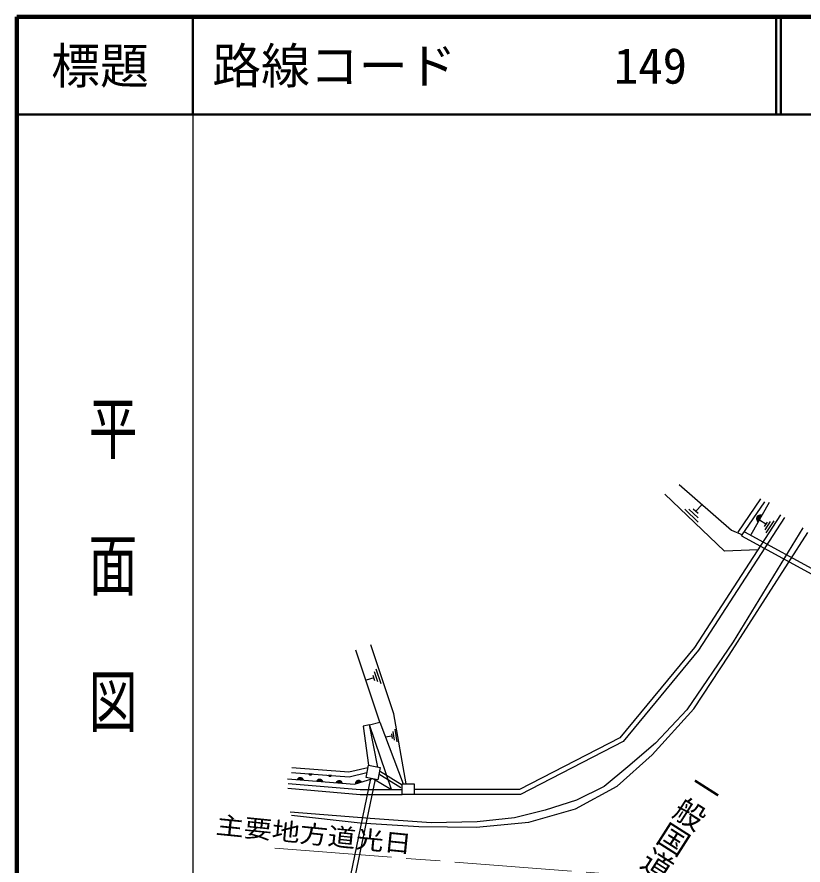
# Model space of a CAD drawing. Units: millimetres, scale not verified. Extents: x 40000 to 680000, y 20000 to 380000.
# Drawn here: x 40000 to 120510, y 293137 to 380000 of the extents above; entities that cross this region are included whole.
import ezdxf
from ezdxf.enums import TextEntityAlignment as Align

# ---------------------------------------------------------------- set-up
doc = ezdxf.new("R2010")
doc.units = ezdxf.units.MM
doc.header["$LTSCALE"] = 1000
doc.linetypes.add('CHAIN', pattern=[18.5, 12, -1.5, 3.5, -1.5])
for name, color, linetype, lineweight in [('M-BGD', 7, 'Continuous', 25), ('M-BMK', 2, 'CHAIN', 13), ('M-TTL', 2, 'Continuous', 140), ('M-TTL-BAND', 7, 'Continuous', 25), ('M-TTL-LINE', 7, 'Continuous', 50)]:
    doc.layers.add(name, color=color, linetype=linetype, lineweight=lineweight)
doc.layers.add('M-TTL-TXT', color=7, linetype='Continuous')
doc.styles.add('@ＭＳ ゴシック', font='')
doc.styles.add('ＭＳ ゴシック', font='')
doc.styles.get('@ＭＳ ゴシック').set_extended_font_data('@MS Gothic')
doc.styles.get('ＭＳ ゴシック').set_extended_font_data('MS Gothic')

msp = doc.modelspace()

# ---------------------------------------------------------------- linework, layer by layer
at = {"layer": 'M-BGD'}
for p, q in [((107825, 332124), (113199, 327426)), ((112469, 325287), (106364, 331132)), ((113881, 327237), (116178, 330629)), ((114220, 326845), (116592, 330348)), ((115182, 327009), (117061, 330296)), ((109772, 328268), (108400, 329582)), ((108829, 329592), (109763, 328698)), ((109753, 329128), (109259, 329601)), ((109506, 329364), (110190, 330078)), ((118196, 328995), (109403, 315425)), ((118616, 328724), (109807, 315128)), ((115779, 328664), (115798, 328764)), ((115781, 328571), (115779, 328664)), ((115810, 328462), (115781, 328571)), ((115793, 328656), (115951, 328934)), ((116033, 328980), (115794, 328563)), ((115798, 328764), (115862, 328875)), ((115856, 328380), (115810, 328462)), ((115812, 328498), (116098, 328998)), ((116164, 329016), (115830, 328432)), ((115923, 328305), (115856, 328380)), ((115862, 328875), (115937, 328942)), ((115864, 328394), (116213, 329006)), ((116263, 328996), (115898, 328357)), ((116320, 329000), (115923, 328305)), ((115937, 328942), (116019, 328988)), ((116019, 328988), (116128, 329017)), ((116691, 328037), (116037, 328461)), ((116128, 329017), (116221, 329019)), ((116221, 329019), (116320, 329000)), ((117502, 328405), (116686, 327146)), ((120505, 327687), (113348, 315998)), ((116838, 328263), (116545, 327810)), ((116616, 327478), (117170, 328334)), ((112943, 314645), (121008, 327183)), ((113199, 327426), (114295, 326957)), ((114220, 326845), (132983, 316593)), ((114501, 327261), (133222, 317032)), ((115877, 325417), (112469, 325287)), ((78614, 308641), (76243, 315678)), ((109403, 315425), (101761, 306180)), ((113348, 315998), (108610, 309045)), ((77154, 307761), (74710, 315145)), ((109807, 315128), (102081, 305782)), ((109330, 309134), (112943, 314645)), ((76957, 311892), (76610, 312923)), ((76770, 313247), (77281, 311731)), ((76541, 312326), (75752, 312060)), ((76449, 312598), (76633, 312053)), ((79858, 301465), (78614, 308641)), ((105072, 304426), (109330, 309134)), ((108610, 309045), (105385, 305619)), ((76096, 307505), (75451, 307373)), ((76096, 307505), (77154, 307761)), ((78358, 300878), (76096, 307505)), ((76965, 303171), (76096, 307505)), ((77154, 307761), (79566, 301465)), ((75451, 307373), (75991, 303358)), ((78674, 305941), (78523, 306812)), ((78693, 307052), (78915, 305772)), ((78394, 306341), (77728, 306225)), ((78354, 306572), (78434, 306110)), ((101761, 306180), (91455, 300876)), ((102081, 305782), (91576, 300376)), ((105385, 305619), (102563, 303201)), ((101460, 301202), (105072, 304426)), ((75750, 302102), (75991, 303358)), ((75991, 303358), (77205, 303125)), ((102563, 303201), (100144, 301186)), ((68101, 302628), (74016, 302184)), ((68138, 303127), (73978, 302688)), ((69928, 302455), (69918, 302491)), ((69918, 302491), (70218, 302469)), ((69943, 302423), (69928, 302455)), ((70204, 302446), (69929, 302467)), ((69939, 302442), (70190, 302423)), ((69971, 302391), (69943, 302423)), ((70170, 302400), (69955, 302416)), ((70000, 302371), (69971, 302391)), ((69977, 302391), (70145, 302378)), ((70035, 302356), (70000, 302371)), ((70107, 302363), (70012, 302370)), ((70083, 302353), (70035, 302356)), ((70119, 302362), (70083, 302353)), ((70151, 302378), (70119, 302362)), ((70183, 302405), (70151, 302378)), ((70203, 302434), (70183, 302405)), ((70218, 302469), (70203, 302434)), ((71922, 302305), (71913, 302342)), ((71913, 302342), (72212, 302319)), ((71938, 302273), (71922, 302305)), ((72198, 302296), (71923, 302317)), ((71933, 302292), (72184, 302273)), ((72197, 302284), (72177, 302256)), ((72212, 302319), (72197, 302284)), ((73978, 302688), (75949, 303142)), ((74016, 302184), (75846, 302606)), ((77205, 303125), (76965, 301870)), ((79302, 301047), (77076, 302451)), ((79462, 301301), (77137, 302767)), ((67700, 301959), (74562, 301410)), ((67768, 301495), (75164, 300878)), ((68719, 301877), (68749, 301947)), ((69317, 301829), (68719, 301877)), ((69296, 301867), (68746, 301911)), ((68749, 301947), (68789, 302004)), ((68761, 301946), (69287, 301904)), ((69278, 301941), (68776, 301981)), ((68789, 302004), (68854, 302059)), ((68814, 302014), (69245, 301980)), ((69212, 302018), (68853, 302047)), ((68854, 302059), (68917, 302090)), ((68916, 302078), (69155, 302059)), ((68917, 302090), (68990, 302108)), ((68990, 302108), (69086, 302101)), ((69086, 302101), (69156, 302071)), ((69156, 302071), (69213, 302030)), ((69213, 302030), (69268, 301966)), ((69268, 301966), (69299, 301903)), ((69299, 301903), (69317, 301829)), ((70713, 301718), (70742, 301788)), ((71311, 301670), (70713, 301718)), ((71290, 301708), (70740, 301752)), ((70742, 301788), (70783, 301845)), ((70754, 301787), (71281, 301745)), ((71272, 301782), (70769, 301822)), ((70783, 301845), (70848, 301900)), ((70808, 301855), (71239, 301820)), ((71206, 301859), (70847, 301888)), ((70848, 301900), (70910, 301931)), ((70909, 301919), (71149, 301900)), ((70910, 301931), (70984, 301949)), ((70984, 301949), (71080, 301941)), ((71080, 301941), (71150, 301912)), ((71150, 301912), (71206, 301871)), ((71206, 301871), (71262, 301806)), ((71262, 301806), (71293, 301744)), ((71293, 301744), (71311, 301670)), ((71965, 302241), (71938, 302273)), ((72165, 302250), (71949, 302267)), ((71994, 302221), (71965, 302241)), ((71971, 302241), (72139, 302228)), ((72029, 302206), (71994, 302221)), ((72102, 302213), (72006, 302220)), ((72077, 302203), (72029, 302206)), ((72114, 302212), (72077, 302203)), ((72145, 302228), (72114, 302212)), ((72177, 302256), (72145, 302228)), ((72706, 301559), (72736, 301628)), ((73304, 301511), (72706, 301559)), ((73283, 301549), (72733, 301593)), ((72736, 301628), (72777, 301685)), ((72748, 301627), (73274, 301585)), ((73265, 301622), (72763, 301662)), ((72777, 301685), (72841, 301740)), ((72802, 301695), (73232, 301661)), ((73199, 301700), (72840, 301728)), ((72841, 301740), (72904, 301771)), ((76216, 302013), (72853, 285826)), ((72903, 301760), (73142, 301740)), ((72904, 301771), (72978, 301790)), ((72978, 301790), (73073, 301782)), ((73073, 301782), (73143, 301752)), ((73143, 301752), (73200, 301712)), ((73200, 301712), (73255, 301647)), ((73255, 301647), (73286, 301584)), ((73286, 301584), (73304, 301511)), ((73342, 285725), (76708, 301919)), ((74562, 301410), (76460, 301994)), ((74690, 301534), (74703, 301602)), ((74692, 301458), (74690, 301534)), ((75256, 301663), (74692, 301458)), ((75174, 301748), (74700, 301576)), ((74701, 301538), (75197, 301718)), ((75221, 301689), (74702, 301500)), ((74703, 301602), (74739, 301679)), ((74722, 301622), (75128, 301770)), ((74739, 301679), (74783, 301734)), ((75081, 301791), (74743, 301668)), ((74783, 301734), (74843, 301781)), ((74787, 301722), (75013, 301804)), ((74843, 301781), (74933, 301814)), ((74933, 301814), (75009, 301816)), ((75009, 301816), (75077, 301802)), ((75077, 301802), (75154, 301767)), ((75154, 301767), (75209, 301722)), ((75209, 301722), (75256, 301663)), ((76965, 301870), (75750, 302102)), ((76530, 301953), (78358, 300878)), ((79469, 300377), (79469, 301465)), ((79469, 301465), (80684, 301465)), ((80684, 301465), (80684, 300377)), ((67727, 300997), (75143, 300378)), ((75164, 300878), (79469, 300877)), ((91455, 300876), (80684, 300877)), ((97207, 298880), (101460, 301202)), ((100144, 301186), (97322, 299775)), ((75143, 300378), (79469, 300377)), ((80684, 300377), (79469, 300377)), ((91576, 300376), (80684, 300377)), ((97322, 299775), (94097, 298768)), ((92434, 297527), (97207, 298880)), ((76171, 297912), (67970, 298561)), ((68119, 298239), (75149, 297464)), ((90973, 297962), (87143, 297559)), ((94097, 298768), (90973, 297962)), ((75149, 297464), (81147, 297077)), ((82406, 297459), (76171, 297912)), ((81147, 297077), (87016, 297011)), ((87143, 297559), (82406, 297459)), ((87016, 297011), (92434, 297527))]:
    msp.add_line(p, q, dxfattribs=at)
at = {"layer": 'M-BMK'}
msp.add_line((115253, 291101), (66401, 294855), dxfattribs=at)
at = {"layer": 'M-TTL'}
for p, q in [((40000, 380000), (40000, 20000)), ((680000, 380000), (40000, 380000))]:
    msp.add_line(p, q, dxfattribs=at)
at = {"layer": 'M-TTL-BAND'}
msp.add_line((58000, 370000), (58000, 20000), dxfattribs=at)
at = {"layer": 'M-TTL-LINE'}
for p, q in [((58000, 380000), (58000, 370000)), ((117750, 380000), (117750, 370000)), ((118250, 380000), (118250, 370000)), ((40000, 370000), (680000, 370000))]:
    msp.add_line(p, q, dxfattribs=at)

# ---------------------------------------------------------------- texts
at = {"layer": 'M-BGD', "style": '@ＭＳ ゴシック'}
msp.add_text('一般国道437号', height=2266, rotation=237.492, dxfattribs=at).set_placement((111400, 302330), align=Align.MIDDLE_LEFT)
at = {"layer": 'M-BGD', "style": 'ＭＳ ゴシック', "width": 1.15}
msp.add_text('主要地方道光日', height=1833, rotation=354.292, dxfattribs=at).set_placement((60256, 295819), align=Align.BOTTOM_LEFT)
at = {"layer": 'M-TTL-BAND', "style": '@ＭＳ ゴシック', "width": 1.4}
msp.add_text('平  面  図', height=3666, rotation=270, dxfattribs=at).set_placement((49777, 306475), align=Align.MIDDLE_RIGHT)
at = {"layer": 'M-TTL-TXT', "style": 'ＭＳ ゴシック'}
msp.add_text('標題', height=3666, dxfattribs=at).set_placement((48500, 375000), align=Align.MIDDLE_CENTER)
for s, p in [('路線コード', (60000, 375000)), ('149', (101142, 375000)), ('149', (101142, 375000)), ('149', (101142, 375000))]:
    msp.add_text(s, height=3666, dxfattribs=at).set_placement(p, align=Align.MIDDLE_LEFT)

doc.saveas('drawing.dxf')
